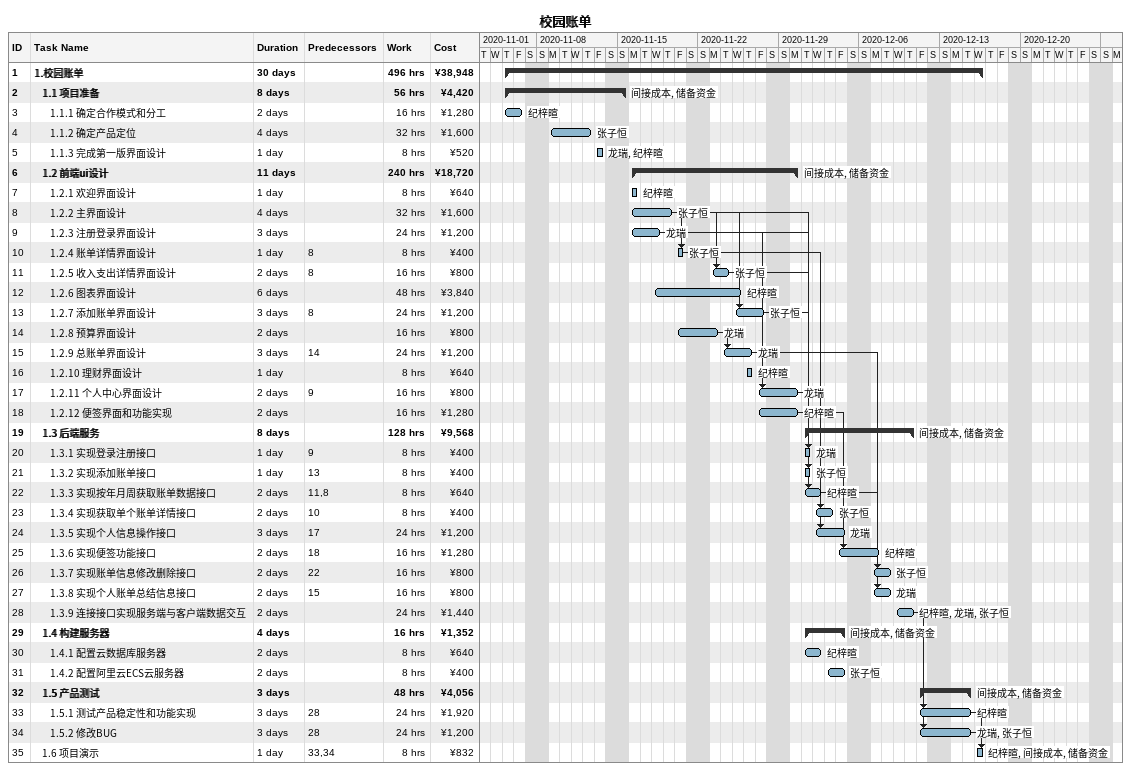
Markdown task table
校园账单

| ID | Level | Task | Duration | Start | Finish | Predecessors | Resources | Work (h) | Cost (¥) |
|---|---|---|---|---|---|---|---|---|---|
| 1 | 1 | **1.校园账单** | 30d | 2020-11-05 | 2020-12-16 |  |  | 496 | 38948 |
| 2 | 2 | **1.1 项目准备** | 8d | 2020-11-05 | 2020-11-15 |  | 间接成本, 储备资金 | 56 | 4420 |
| 3 | 3 | 1.1.1 确定合作模式和分工 | 2d | 2020-11-05 | 2020-11-06 |  | 纪梓暄 | 16 | 1280 |
| 4 | 3 | 1.1.2 确定产品定位 | 4d | 2020-11-09 | 2020-11-12 |  | 张子恒 | 32 | 1600 |
| 5 | 3 | 1.1.3 完成第一版界面设计 | 1d | 2020-11-13 | 2020-11-13 |  | 龙瑞, 纪梓暄 | 8 | 520 |
| 6 | 2 | **1.2 前端ui设计** | 11d | 2020-11-16 | 2020-11-30 |  | 间接成本, 储备资金 | 240 | 18720 |
| 7 | 3 | 1.2.1 欢迎界面设计 | 1d | 2020-11-16 | 2020-11-16 |  | 纪梓暄 | 8 | 640 |
| 8 | 3 | 1.2.2 主界面设计 | 4d | 2020-11-16 | 2020-11-19 |  | 张子恒 | 32 | 1600 |
| 9 | 3 | 1.2.3 注册登录界面设计 | 3d | 2020-11-16 | 2020-11-18 |  | 龙瑞 | 24 | 1200 |
| 10 | 3 | 1.2.4 账单详情界面设计 | 1d | 2020-11-20 | 2020-11-20 | 8 | 张子恒 | 8 | 400 |
| 11 | 3 | 1.2.5 收入支出详情界面设计 | 2d | 2020-11-23 | 2020-11-24 | 8 | 张子恒 | 16 | 800 |
| 12 | 3 | 1.2.6 图表界面设计 | 6d | 2020-11-18 | 2020-11-25 |  | 纪梓暄 | 48 | 3840 |
| 13 | 3 | 1.2.7 添加账单界面设计 | 3d | 2020-11-25 | 2020-11-27 | 8 | 张子恒 | 24 | 1200 |
| 14 | 3 | 1.2.8 预算界面设计 | 2d | 2020-11-20 | 2020-11-23 |  | 龙瑞 | 16 | 800 |
| 15 | 3 | 1.2.9 总账单界面设计 | 3d | 2020-11-24 | 2020-11-26 | 14 | 龙瑞 | 24 | 1200 |
| 16 | 3 | 1.2.10 理财界面设计 | 1d | 2020-11-26 | 2020-11-26 |  | 纪梓暄 | 8 | 640 |
| 17 | 3 | 1.2.11 个人中心界面设计 | 2d | 2020-11-27 | 2020-11-30 | 9 | 龙瑞 | 16 | 800 |
| 18 | 3 | 1.2.12 便签界面和功能实现 | 2d | 2020-11-27 | 2020-11-30 |  | 纪梓暄 | 16 | 1280 |
| 19 | 2 | **1.3 后端服务** | 8d | 2020-12-01 | 2020-12-10 |  | 间接成本, 储备资金 | 128 | 9568 |
| 20 | 3 | 1.3.1 实现登录注册接口 | 1d | 2020-12-01 | 2020-12-01 | 9 | 龙瑞 | 8 | 400 |
| 21 | 3 | 1.3.2 实现添加账单接口 | 1d | 2020-12-01 | 2020-12-01 | 13 | 张子恒 | 8 | 400 |
| 22 | 3 | 1.3.3 实现按年月周获取账单数据接口 | 2d | 2020-12-01 | 2020-12-02 | 11, 8 | 纪梓暄 | 8 | 640 |
| 23 | 3 | 1.3.4 实现获取单个账单详情接口 | 2d | 2020-12-02 | 2020-12-03 | 10 | 张子恒 | 8 | 400 |
| 24 | 3 | 1.3.5 实现个人信息操作接口 | 3d | 2020-12-02 | 2020-12-04 | 17 | 龙瑞 | 24 | 1200 |
| 25 | 3 | 1.3.6 实现便签功能接口 | 2d | 2020-12-04 | 2020-12-07 | 18 | 纪梓暄 | 16 | 1280 |
| 26 | 3 | 1.3.7 实现账单信息修改删除接口 | 2d | 2020-12-07 | 2020-12-08 | 22 | 张子恒 | 16 | 800 |
| 27 | 3 | 1.3.8 实现个人账单总结信息接口 | 2d | 2020-12-07 | 2020-12-08 | 15 | 龙瑞 | 16 | 800 |
| 28 | 3 | 1.3.9 连接接口实现服务端与客户端数据交互 | 2d | 2020-12-09 | 2020-12-10 |  | 纪梓暄, 龙瑞, 张子恒 | 24 | 1440 |
| 29 | 2 | **1.4 构建服务器** | 4d | 2020-12-01 | 2020-12-04 |  | 间接成本, 储备资金 | 16 | 1352 |
| 30 | 3 | 1.4.1 配置云数据库服务器 | 2d | 2020-12-01 | 2020-12-02 |  | 纪梓暄 | 8 | 640 |
| 31 | 3 | 1.4.2 配置阿里云ECS云服务器 | 2d | 2020-12-03 | 2020-12-04 |  | 张子恒 | 8 | 400 |
| 32 | 2 | **1.5 产品测试** | 3d | 2020-12-11 | 2020-12-15 |  | 间接成本, 储备资金 | 48 | 4056 |
| 33 | 3 | 1.5.1 测试产品稳定性和功能实现 | 3d | 2020-12-11 | 2020-12-15 | 28 | 纪梓暄 | 24 | 1920 |
| 34 | 3 | 1.5.2 修改BUG | 3d | 2020-12-11 | 2020-12-15 | 28 | 龙瑞, 张子恒 | 24 | 1200 |
| 35 | 2 | 1.6 项目演示 | 1d | 2020-12-16 | 2020-12-16 | 33, 34 | 纪梓暄, 间接成本, 储备资金 | 8 | 832 |
